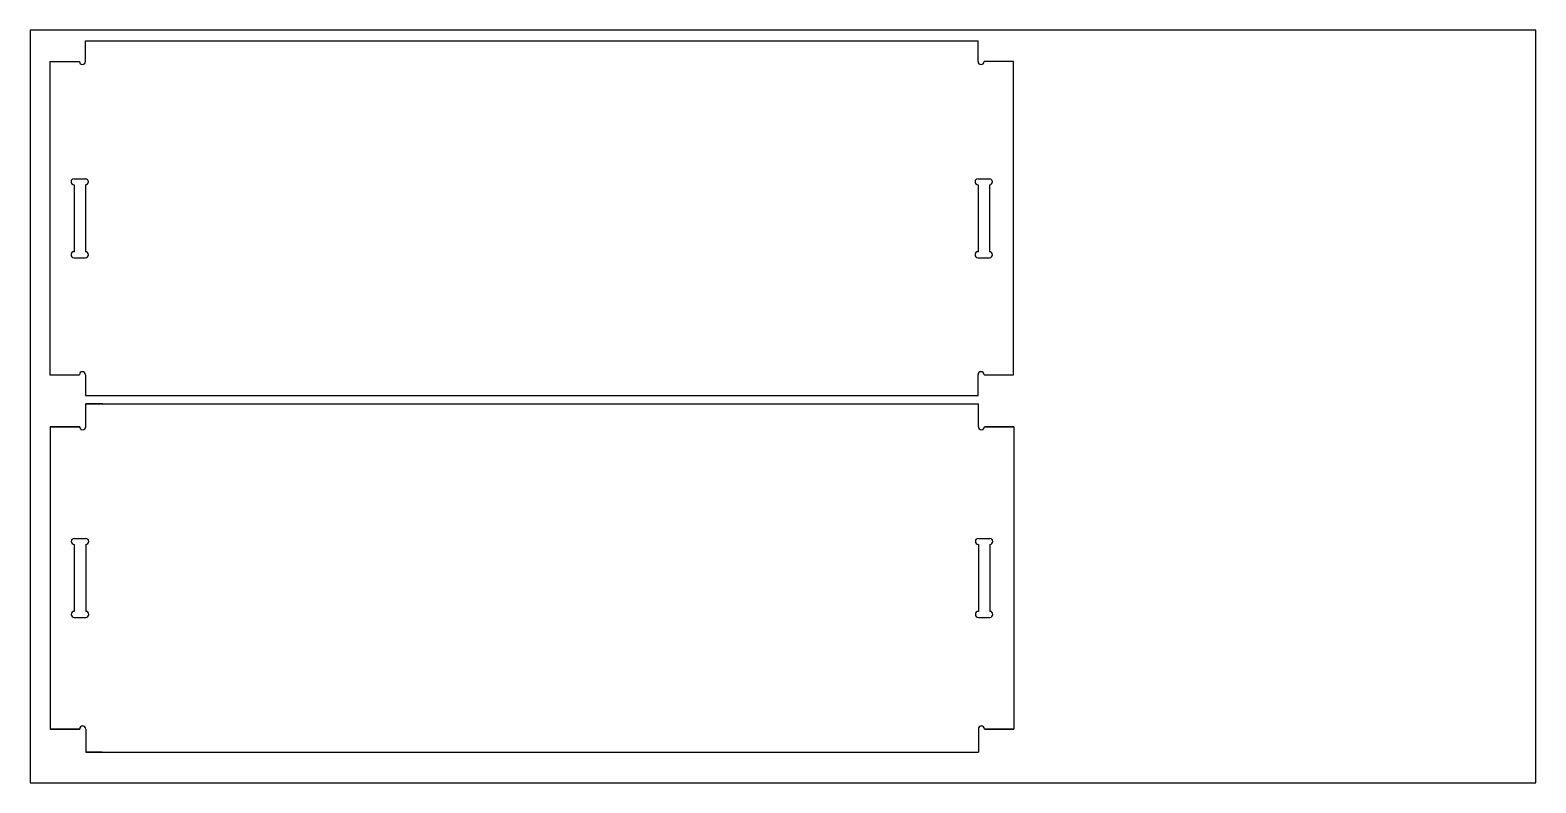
# Model space of a CAD drawing. Header units: millimetres. Extents: x 0 to 2500, y 0 to 1250.
import ezdxf

# ---------------------------------------------------------------- set-up
doc = ezdxf.new("R2010")
doc.units = ezdxf.units.MM
doc.header["$LTSCALE"] = 508
doc.header["$MEASUREMENT"] = 0
for name, color, linetype in [('0_BOARD_18mm_birch ply', 7, 'Continuous'), ('1_9.53mmTool_18mmDeep_Outside', 35, 'Continuous'), ('2_9.53mmTool_18mmDeep_Inside', 21, 'Continuous')]:
    doc.layers.add(name, color=color, linetype=linetype)

msp = doc.modelspace()

# ---------------------------------------------------------------- linework, layer by layer
at = {"layer": '0_BOARD_18mm_birch ply', "flags": 128}
msp.add_lwpolyline([(0, 0), (2500, 0), (2500, 1250), (0, 1250), (0, 0)], dxfattribs=at)
at = {"layer": '1_9.53mmTool_18mmDeep_Outside'}
for p, q in [((91.9, 1232.1), (1573.9, 1232.1)), ((91.9, 1197.8), (91.9, 1232.1)), ((1573.9, 1197.8), (1573.9, 1232.1)), ((32.9, 1197.8), (81.9, 1197.8)), ((32.9, 677.8), (81.9, 677.8)), ((91.9, 677.8), (91.9, 643.4)), ((1573.9, 643.4), (1573.9, 677.8)), ((1583.9, 677.8), (1632.9, 677.8)), ((91.9, 643.4), (1573.9, 643.4)), ((92.4, 629.4), (1574.4, 629.4)), ((92.4, 591.4), (92.4, 629.4)), ((120.6, 629.4), (92.4, 629.4)), ((1574.4, 591.4), (1574.4, 629.4)), ((33.4, 591.4), (82.4, 591.4)), ((82.4, 591.4), (33.4, 591.4)), ((1633.4, 591.4), (1584.4, 591.4)), ((1584.4, 591.4), (1633.4, 591.4)), ((33.4, 89.4), (82.4, 89.4)), ((82.4, 89.4), (33.4, 89.4)), ((92.4, 89.4), (92.4, 51.2)), ((1574.4, 89.4), (1574.4, 51.2)), ((1633.4, 89.4), (1584.4, 89.4)), ((1584.4, 89.4), (1633.4, 89.4)), ((92.4, 51.2), (1574.4, 51.2)), ((119.8, 51.2), (92.4, 51.2))]:
    msp.add_line(p, q, dxfattribs=at)
at = {"layer": '1_9.53mmTool_18mmDeep_Outside', "flags": 128}
for points in [[(32.9, 1197.8), (32.9, 677.8)], [(1632.9, 677.8), (1632.9, 1197.8), (1583.9, 1197.8)], [(33.4, 591.4), (33.4, 89.4)], [(1633.4, 591.4), (1633.4, 89.4)]]:
    msp.add_lwpolyline(points, dxfattribs=at)
at = {"layer": '1_9.53mmTool_18mmDeep_Outside'}
for centre, start, end in [((86.9, 1197.8), 180, 0), ((1578.9, 1197.8), 180, 0), ((86.9, 677.8), 0, 180), ((1578.9, 677.8), 0, 180), ((87.4, 591.4), 180, 0), ((1579.4, 591.4), 180, 0), ((87.4, 89.4), 0, 180), ((1579.4, 89.4), 0, 180)]:
    msp.add_arc(centre, 5, start, end, dxfattribs=at)
at = {"layer": '2_9.53mmTool_18mmDeep_Inside'}
for p, q in [((72.9, 993.1), (72.9, 882)), ((91.9, 993.1), (91.9, 882)), ((1573.9, 993.1), (1573.9, 882)), ((1592.9, 993.1), (1592.9, 882)), ((72.9, 872), (91.9, 872)), ((1573.9, 872), (1592.9, 872)), ((73.4, 395.9), (73.4, 284.8)), ((92.4, 395.9), (92.4, 284.8)), ((1574.4, 395.9), (1574.4, 284.8)), ((1593.4, 395.9), (1593.4, 284.8)), ((73.4, 274.8), (92.4, 274.8)), ((1574.4, 274.8), (1593.4, 274.8))]:
    msp.add_line(p, q, dxfattribs=at)
at = {"layer": '2_9.53mmTool_18mmDeep_Inside', "flags": 128}
for points in [[(72.9, 1003.1), (91.9, 1003.1, -0.000002), (91.9, 1003.1, -0.000002)], [(1573.9, 1003.1), (1592.9, 1003.1, -0.000002), (1592.9, 1003.1, -0.000002)], [(73.4, 405.9), (92.4, 405.9, -0.000002), (92.4, 405.9, -0.000002)], [(1574.4, 405.9), (1593.4, 405.9, -0.000002), (1593.4, 405.9, -0.000002)]]:
    msp.add_lwpolyline(points, format="xyb", dxfattribs=at)
at = {"layer": '2_9.53mmTool_18mmDeep_Inside'}
for centre, start, end in [((72.9, 998.1), 90, 270), ((91.9, 998.1), 270, 90), ((1573.9, 998.1), 90, 270), ((1592.9, 998.1), 270, 90), ((72.9, 877), 90, 270), ((91.9, 877), 270, 90), ((1573.9, 877), 90, 270), ((1592.9, 877), 270, 90), ((73.4, 400.9), 90, 270), ((92.4, 400.9), 270, 90), ((1574.4, 400.9), 90, 270), ((1593.4, 400.9), 270, 90), ((73.4, 279.8), 90, 270), ((92.4, 279.8), 270, 90), ((1574.4, 279.8), 90, 270), ((1593.4, 279.8), 270, 90)]:
    msp.add_arc(centre, 5, start, end, dxfattribs=at)

doc.saveas('drawing.dxf')
